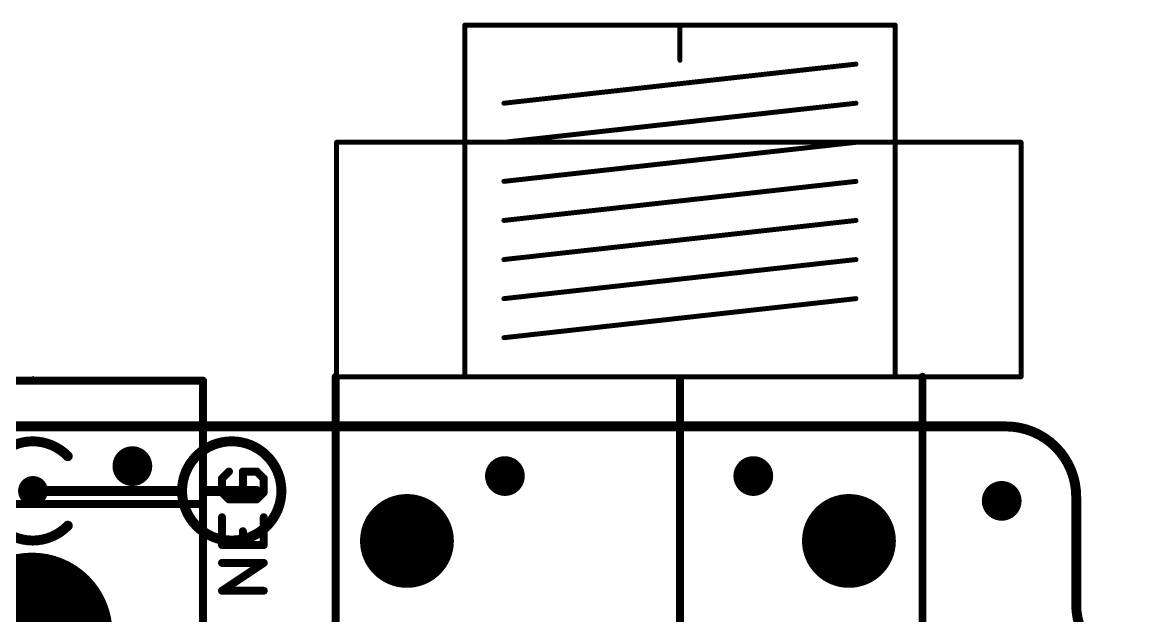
# Model space of a CAD drawing. Extents: x 0 to 108, y -11 to 121.
# Drawn here: x 51.8 to 80.66, y 105.65 to 120.82 of the extents above; entities that cross this region are included whole.
import ezdxf

# ---------------------------------------------------------------- set-up
doc = ezdxf.new("R2010")
doc.units = 0
for name, color, linetype in [('1', 12, 'CONTINUOUS'), ('17', 110, 'CONTINUOUS'), ('18', 110, 'CONTINUOUS'), ('20', 53, 'CONTINUOUS'), ('21', 41, 'CONTINUOUS'), ('22', 40, 'CONTINUOUS'), ('23', 53, 'CONTINUOUS'), ('51', 53, 'CONTINUOUS')]:
    doc.layers.add(name, color=color, linetype=linetype)

# ---------------------------------------------------------------- blocks, each defined once
blk = doc.blocks.new('ROUNDP')
at = {"const_width": 0.5}
blk.add_lwpolyline([(0, -0.25, 1), (0, 0.25, 1), (0, -0.25)], format="xyb", dxfattribs=at)
blk = doc.blocks.new('ROUNDV')
at = {"const_width": 0.5}
blk.add_lwpolyline([(0, -0.25, 1), (0, 0.25, 1), (0, -0.25)], format="xyb", dxfattribs=at)

msp = doc.modelspace()

# ---------------------------------------------------------------- linework, layer by layer
at = {"layer": '1', "const_width": 0.254}
for points in [[(76.944, 110.49), (43.18, 110.49)], [(78.74, 105.9361), (78.74, 108.694)]]:
    msp.add_lwpolyline(points, dxfattribs=at)
at = {"layer": '1'}
for points, const_width in [([(78.74, 108.694, 0.4142), (76.944, 110.49)], 0.254), ([(76.944, 110.5535, 1), (76.944, 110.4265)], 0.127), ([(76.944, 110.4265, 1), (76.944, 110.5535)], 0.127), ([(78.8035, 108.694, 1), (78.6765, 108.694)], 0.127), ([(78.6765, 108.694, 1), (78.8035, 108.694)], 0.127), ([(78.74, 105.9361, 0.4142), (80.5361, 104.14)], 0.254), ([(78.8035, 105.9361, 1), (78.6765, 105.9361)], 0.127), ([(78.6765, 105.9361, 1), (78.8035, 105.9361)], 0.127)]:
    msp.add_lwpolyline(points, format="xyb", dxfattribs=dict(at, const_width=const_width))
at = {"layer": '20', "const_width": 0.2032}
for points in [[(8.1461, 110.49), (76.944, 110.49)], [(78.74, 108.694), (78.74, 105.9361)]]:
    msp.add_lwpolyline(points, dxfattribs=at)
at = {"layer": '20'}
for points, const_width in [([(78.74, 108.694, 0.4142), (76.944, 110.49)], 0.2032), ([(76.944, 110.5408, 1), (76.944, 110.4392)], 0.1016), ([(76.944, 110.4392, 1), (76.944, 110.5408)], 0.1016), ([(78.7908, 108.694, 1), (78.6892, 108.694)], 0.1016), ([(78.6892, 108.694, 1), (78.7908, 108.694)], 0.1016), ([(78.74, 105.9361, 0.4142), (80.5361, 104.14)], 0.2032), ([(78.7908, 105.9361, 1), (78.6892, 105.9361)], 0.1016), ([(78.6892, 105.9361, 1), (78.7908, 105.9361)], 0.1016)]:
    msp.add_lwpolyline(points, format="xyb", dxfattribs=dict(at, const_width=const_width))
at = {"layer": '21'}
for points, const_width in [([(59.81, 111.76), (59.81, 90.76)], 0.2032), ([(74.81, 111.76), (59.81, 111.76)], 0.127), ([(68.61, 111.665), (68.61, 87.76)], 0.2032), ([(74.81, 90.76), (74.81, 111.76)], 0.2032), ([(57.0796, 109.3355), (56.9017, 109.1575)], 0.2032), ([(57.7915, 109.3355), (57.4355, 109.3355)], 0.2032), ([(57.4355, 109.3355), (57.4355, 108.9796)], 0.2032), ([(57.9694, 109.1575), (57.7915, 109.3355)], 0.2032), ([(56.9017, 109.1575), (56.9017, 108.8016)], 0.2032), ([(57.9694, 108.8016), (57.9694, 109.1575)], 0.2032), ([(56.9017, 108.8016), (57.0796, 108.6237)], 0.2032), ([(57.7915, 108.6237), (57.9694, 108.8016)], 0.2032), ([(56.4176, 108.506), (47.7224, 108.506)], 0.2032), ([(56.4176, 108.506), (56.4176, 97.5012)], 0.2032), ([(57.0796, 108.6237), (57.7915, 108.6237)], 0.2032), ([(56.9017, 108.1661), (56.9017, 107.4543)], 0.2032), ([(57.9694, 107.4543), (57.9694, 108.1661)], 0.2032), ([(57.4355, 107.4543), (57.4355, 107.8102)], 0.2032), ([(56.9017, 107.4543), (57.9694, 107.4543)], 0.2032), ([(56.9017, 106.2849), (57.9694, 106.9967)], 0.2032), ([(57.9694, 106.9967), (56.9017, 106.9967)], 0.2032), ([(57.9694, 106.2849), (56.9017, 106.2849)], 0.2032)]:
    msp.add_lwpolyline(points, dxfattribs=dict(at, const_width=const_width))
for points, const_width in [([(59.8608, 111.76, 1), (59.7592, 111.76)], 0.1016), ([(59.81, 111.7918, 1), (59.81, 111.7283)], 0.0635), ([(68.6608, 111.665, 1), (68.5592, 111.665)], 0.1016), ([(74.8608, 111.76, 1), (74.7592, 111.76)], 0.1016), ([(74.81, 111.7283, 1), (74.81, 111.7918)], 0.0635), ([(57.1156, 109.2996, 1), (57.0437, 109.3714)], 0.1016), ([(57.4355, 109.3863, 1), (57.4355, 109.2847)], 0.1016), ([(57.4863, 109.3355, 1), (57.3847, 109.3355)], 0.1016), ([(57.8274, 109.3714, 1), (57.7555, 109.2996)], 0.1016), ([(57.7915, 109.2847, 1), (57.7915, 109.3863)], 0.1016), ([(56.9525, 109.1575, 1), (56.8509, 109.1575)], 0.1016), ([(56.8658, 109.1934, 1), (56.9376, 109.1216)], 0.1016), ([(58.0202, 109.1575, 1), (57.9186, 109.1575)], 0.1016), ([(57.9335, 109.1216, 1), (58.0053, 109.1934)], 0.1016), ([(56.9376, 108.8375, 1), (56.8658, 108.7657)], 0.1016), ([(56.8509, 108.8016, 1), (56.9525, 108.8016)], 0.1016), ([(57.3847, 108.9796, 1), (57.4863, 108.9796)], 0.1016), ([(57.9186, 108.8016, 1), (58.0202, 108.8016)], 0.1016), ([(58.0053, 108.7657, 1), (57.9335, 108.8375)], 0.1016), ([(56.4684, 108.506, 1), (56.3668, 108.506)], 0.1016), ([(56.4176, 108.4552, 1), (56.4176, 108.5568)], 0.1016), ([(57.0796, 108.6745, 1), (57.0796, 108.5729)], 0.1016), ([(57.0437, 108.5877, 1), (57.1156, 108.6596)], 0.1016), ([(57.7555, 108.6596, 1), (57.8274, 108.5877)], 0.1016), ([(57.7915, 108.5729, 1), (57.7915, 108.6745)], 0.1016), ([(56.9525, 108.1661, 1), (56.8509, 108.1661)], 0.1016), ([(58.0202, 108.1661, 1), (57.9186, 108.1661)], 0.1016), ([(57.4863, 107.8102, 1), (57.3847, 107.8102)], 0.1016), ([(56.9017, 107.5051, 1), (56.9017, 107.4035)], 0.1016), ([(56.8509, 107.4543, 1), (56.9525, 107.4543)], 0.1016), ([(57.3847, 107.4543, 1), (57.4863, 107.4543)], 0.1016), ([(57.9186, 107.4543, 1), (58.0202, 107.4543)], 0.1016), ([(57.9694, 107.4035, 1), (57.9694, 107.5051)], 0.1016), ([(56.9017, 107.0475, 1), (56.9017, 106.9459)], 0.1016), ([(57.9976, 106.9544, 1), (57.9412, 107.0389)], 0.1016), ([(57.9694, 106.9459, 1), (57.9694, 107.0475)], 0.1016), ([(56.9017, 106.3357, 1), (56.9017, 106.2341)], 0.1016), ([(56.8735, 106.3271, 1), (56.9299, 106.2426)], 0.1016), ([(57.9694, 106.2341, 1), (57.9694, 106.3357)], 0.1016)]:
    msp.add_lwpolyline(points, format="xyb", dxfattribs=dict(at, const_width=const_width))
at = {"layer": '22'}
for points, const_width in [([(52.07, 110.109, 0.4142), (50.8, 108.839)], 0.254), ([(52.959, 109.728, 0.1989), (52.07, 110.109)], 0.254), ([(52.0708, 110.1725, 1), (52.0692, 110.0455)], 0.127), ([(52.07, 110.0455, 1), (52.07, 110.1725)], 0.127), ([(57.15, 107.569, 1), (57.15, 110.109, 1), (57.15, 107.569)], 0.254), ([(52.9136, 109.6836, 1), (53.0044, 109.7724)], 0.127), ([(52.07, 108.6485, 1), (52.07, 109.0295, 1), (52.07, 108.6485)], 0.381), ([(50.8, 108.839, 0.4142), (52.07, 107.569)], 0.254), ([(52.07, 108.9025, 1), (52.07, 108.7755)], 0.127), ([(55.88, 108.7755, 1), (55.88, 108.9025)], 0.127), ([(56.515, 108.9025, 1), (56.515, 108.7755)], 0.127), ([(57.785, 108.7755, 1), (57.785, 108.9025)], 0.127), ([(52.07, 107.569, 0.1989), (52.959, 107.95)], 0.254), ([(53.0044, 107.9056, 1), (52.9136, 107.9944)], 0.127), ([(52.0692, 107.6325, 1), (52.0708, 107.5055)], 0.127), ([(52.07, 107.5055, 1), (52.07, 107.6325)], 0.127)]:
    msp.add_lwpolyline(points, format="xyb", dxfattribs=dict(at, const_width=const_width))
at = {"layer": '22', "const_width": 0.254}
for points in [[(52.07, 108.839), (55.88, 108.839)], [(57.785, 108.839), (56.515, 108.839)]]:
    msp.add_lwpolyline(points, dxfattribs=at)
at = {"layer": '23'}
for p in [(52.07, 111.76), (68.58, 111.76)]:
    msp.add_point(p, dxfattribs=at)
at = {"layer": '51'}
for points, const_width in [([(63.11, 111.76), (63.11, 120.76)], 0.127), ([(63.11, 120.76), (68.61, 120.76)], 0.127), ([(68.61, 120.76), (74.11, 120.76)], 0.127), ([(68.61, 120.76), (68.61, 119.86)], 0.127), ([(74.11, 120.76), (74.11, 111.76)], 0.127), ([(73.11, 119.76), (64.11, 118.76)], 0.127), ([(73.11, 118.76), (64.11, 117.76)], 0.127), ([(59.83, 117.76), (59.83, 111.76)], 0.127), ([(77.33, 117.76), (59.83, 117.76)], 0.127), ([(73.11, 117.76), (64.11, 116.76)], 0.127), ([(77.33, 117.76), (77.33, 111.76)], 0.127), ([(73.11, 116.76), (64.11, 115.76)], 0.127), ([(73.11, 115.76), (64.11, 114.76)], 0.127), ([(73.11, 114.76), (64.11, 113.76)], 0.127), ([(73.11, 113.76), (64.11, 112.76)], 0.127), ([(47.7224, 111.66), (56.4176, 111.66)], 0.2032), ([(56.4176, 108.4806), (56.4176, 111.66)], 0.2032), ([(77.33, 111.76), (59.83, 111.76)], 0.127), ([(74.11, 111.76), (63.11, 111.76)], 0.127)]:
    msp.add_lwpolyline(points, dxfattribs=dict(at, const_width=const_width))
for points, const_width in [([(63.1418, 120.76, 1), (63.0783, 120.76)], 0.0635), ([(63.11, 120.7918, 1), (63.11, 120.7283)], 0.0635), ([(68.6418, 120.76, 1), (68.5782, 120.76)], 0.0635), ([(68.61, 120.7918, 1), (68.61, 120.7283)], 0.0635), ([(68.61, 120.7283, 1), (68.61, 120.7918)], 0.0635), ([(74.1418, 120.76, 1), (74.0782, 120.76)], 0.0635), ([(74.11, 120.7283, 1), (74.11, 120.7918)], 0.0635), ([(68.5782, 119.86, 1), (68.6418, 119.86)], 0.0635), ([(73.1135, 119.7284, 1), (73.1065, 119.7916)], 0.0635), ([(64.1065, 118.7916, 1), (64.1135, 118.7284)], 0.0635), ([(73.1135, 118.7284, 1), (73.1065, 118.7916)], 0.0635), ([(59.8618, 117.76, 1), (59.7983, 117.76)], 0.0635), ([(59.83, 117.7918, 1), (59.83, 117.7283)], 0.0635), ([(64.1065, 117.7916, 1), (64.1135, 117.7284)], 0.0635), ([(73.1135, 117.7284, 1), (73.1065, 117.7916)], 0.0635), ([(77.3618, 117.76, 1), (77.2982, 117.76)], 0.0635), ([(77.33, 117.7283, 1), (77.33, 117.7918)], 0.0635), ([(64.1065, 116.7916, 1), (64.1135, 116.7284)], 0.0635), ([(73.1135, 116.7284, 1), (73.1065, 116.7916)], 0.0635), ([(64.1065, 115.7916, 1), (64.1135, 115.7284)], 0.0635), ([(73.1135, 115.7284, 1), (73.1065, 115.7916)], 0.0635), ([(64.1065, 114.7916, 1), (64.1135, 114.7284)], 0.0635), ([(73.1135, 114.7284, 1), (73.1065, 114.7916)], 0.0635), ([(64.1065, 113.7916, 1), (64.1135, 113.7284)], 0.0635), ([(73.1135, 113.7284, 1), (73.1065, 113.7916)], 0.0635), ([(64.1065, 112.7916, 1), (64.1135, 112.7284)], 0.0635), ([(56.4684, 111.66, 1), (56.3668, 111.66)], 0.1016), ([(56.4176, 111.6092, 1), (56.4176, 111.7108)], 0.1016), ([(59.83, 111.7918, 1), (59.83, 111.7283)], 0.0635), ([(59.7983, 111.76, 1), (59.8618, 111.76)], 0.0635), ([(63.11, 111.7918, 1), (63.11, 111.7283)], 0.0635), ([(63.0783, 111.76, 1), (63.1418, 111.76)], 0.0635), ([(74.0782, 111.76, 1), (74.1418, 111.76)], 0.0635), ([(74.11, 111.7283, 1), (74.11, 111.7918)], 0.0635), ([(77.2982, 111.76, 1), (77.3618, 111.76)], 0.0635), ([(77.33, 111.7283, 1), (77.33, 111.7918)], 0.0635), ([(56.3668, 108.4806, 1), (56.4684, 108.4806)], 0.1016)]:
    msp.add_lwpolyline(points, format="xyb", dxfattribs=dict(at, const_width=const_width))

# ---------------------------------------------------------------- block references
at = {"layer": '17'}
for p, xscale, yscale, rotation in [((61.63, 107.56), 2.4, 2.4, 270), ((72.93, 107.56), 2.4, 2.4, 270), ((52.0446, 105.203), 4.1148, 4.1148, 180)]:
    msp.add_blockref('ROUNDP', p, dxfattribs=dict(at, xscale=xscale, yscale=yscale, rotation=rotation))
at = {"layer": '18', "xscale": 1.016, "yscale": 1.016}
for p in [(54.61, 109.474), (54.61, 109.474), (64.135, 109.22), (64.135, 109.22), (70.485, 109.22), (70.485, 109.22), (76.835, 108.585), (76.835, 108.585)]:
    msp.add_blockref('ROUNDV', p, dxfattribs=at)

doc.saveas('drawing.dxf')
